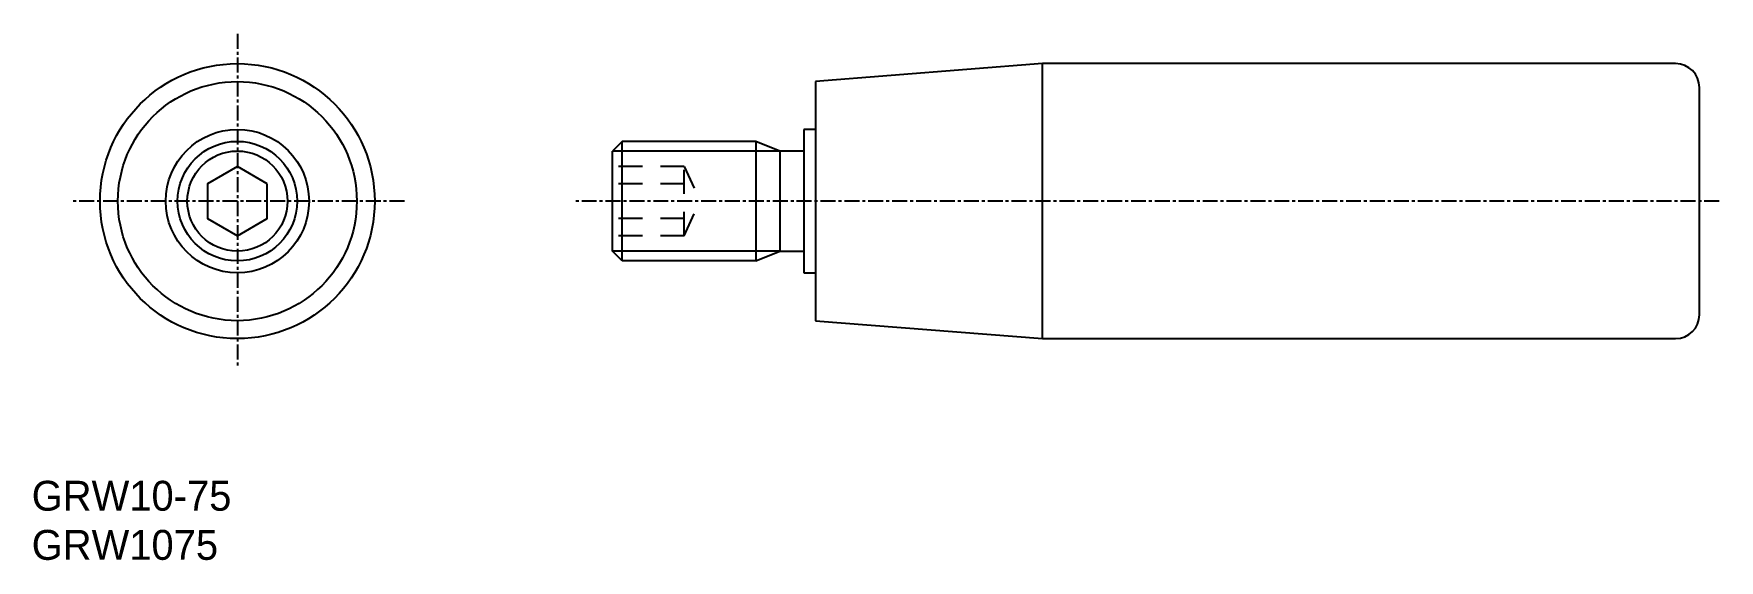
# Model space of a CAD drawing. Extents: x 0 to 141, y 0 to 44.
import ezdxf

# ---------------------------------------------------------------- set-up
doc = ezdxf.new("R2010")
doc.units = 0
doc.header["$MEASUREMENT"] = 0
doc.linetypes.add('CENTER', pattern=[2, 1.25, -0.25, 0.25, -0.25])
doc.linetypes.add('DASHED', pattern=[3.5, 2, -1.5])
doc.layers.get('0').update_dxf_attribs({"linetype": 'CONTINUOUS'})
doc.layers.add('CENTER', color=1, linetype='CENTER')

msp = doc.modelspace()

# ---------------------------------------------------------------- linework, layer by layer
at = {"color": 7, "linetype": 'Continuous'}
for p, q in [((84.64, 41.5), (65.64, 40)), ((137.64, 41.5), (84.64, 41.5)), ((84.64, 18.5), (84.64, 41.5)), ((65.64, 40), (65.64, 20)), ((139.64, 20.5), (139.64, 39.5)), ((64.64, 36), (64.64, 24)), ((65.64, 36), (64.64, 36)), ((49.45, 35), (48.64, 34.19)), ((48.64, 25.81), (48.64, 34.19)), ((60.64, 35), (49.45, 35)), ((49.45, 25), (49.45, 35)), ((60.64, 35), (60.64, 25)), ((62.64, 34.19), (60.64, 35)), ((64.64, 34.19), (62.64, 34.19)), ((62.64, 34.19), (62.64, 25.81)), ((49.45, 25), (48.64, 25.81)), ((60.64, 25), (62.64, 25.81)), ((62.64, 25.81), (64.64, 25.81)), ((60.64, 25), (49.45, 25)), ((64.64, 24), (65.64, 24)), ((65.64, 20), (84.64, 18.5)), ((84.64, 18.5), (137.64, 18.5))]:
    msp.add_line(p, q, dxfattribs=at)
at = {"color": 3, "linetype": 'Continuous'}
for p, q in [((62.64, 34.19), (48.64, 34.19)), ((62.64, 25.81), (48.64, 25.81))]:
    msp.add_line(p, q, dxfattribs=at)
at = {"color": 3, "linetype": 'DASHED'}
for p, q in [((54.64, 32.89), (48.64, 32.89)), ((54.64, 27.11), (54.64, 32.89)), ((54.64, 32.89), (55.97, 30)), ((54.64, 31.44), (48.64, 31.44)), ((54.64, 27.11), (55.97, 30)), ((54.64, 28.56), (48.64, 28.56)), ((54.64, 27.11), (48.64, 27.11))]:
    msp.add_line(p, q, dxfattribs=at)
at = {"color": 7, "linetype": 'Continuous'}
msp.add_lwpolyline([(19.72, 31.44), (17.22, 32.89), (14.72, 31.44), (14.72, 28.56), (17.22, 27.11), (19.72, 28.56)], close=True, dxfattribs=at)
for radius in [11.5, 10, 6, 5]:
    msp.add_circle((17.22, 30), radius, dxfattribs=at)
at = {"color": 3, "linetype": 'Continuous'}
msp.add_circle((17.22, 30), 4.19, dxfattribs=at)
at = {"color": 7, "linetype": 'Continuous'}
for centre, start, end in [((137.64, 39.5), 0, 90), ((137.64, 20.5), 270, 0)]:
    msp.add_arc(centre, 2, start, end, dxfattribs=at)
at = {"layer": 'CENTER', "color": 1, "linetype": 'CENTER'}
for p, q in [((17.22, 44), (17.22, 16)), ((31.22, 30), (3.22, 30)), ((141.3, 30), (45.47, 30))]:
    msp.add_line(p, q, dxfattribs=at)

# ---------------------------------------------------------------- texts
for s, p in [('GRW10-75', (0, 4.11)), ('GRW1075', (0, 0))]:
    msp.add_text(s, height=2.5).set_placement(p)

doc.saveas('drawing.dxf')
